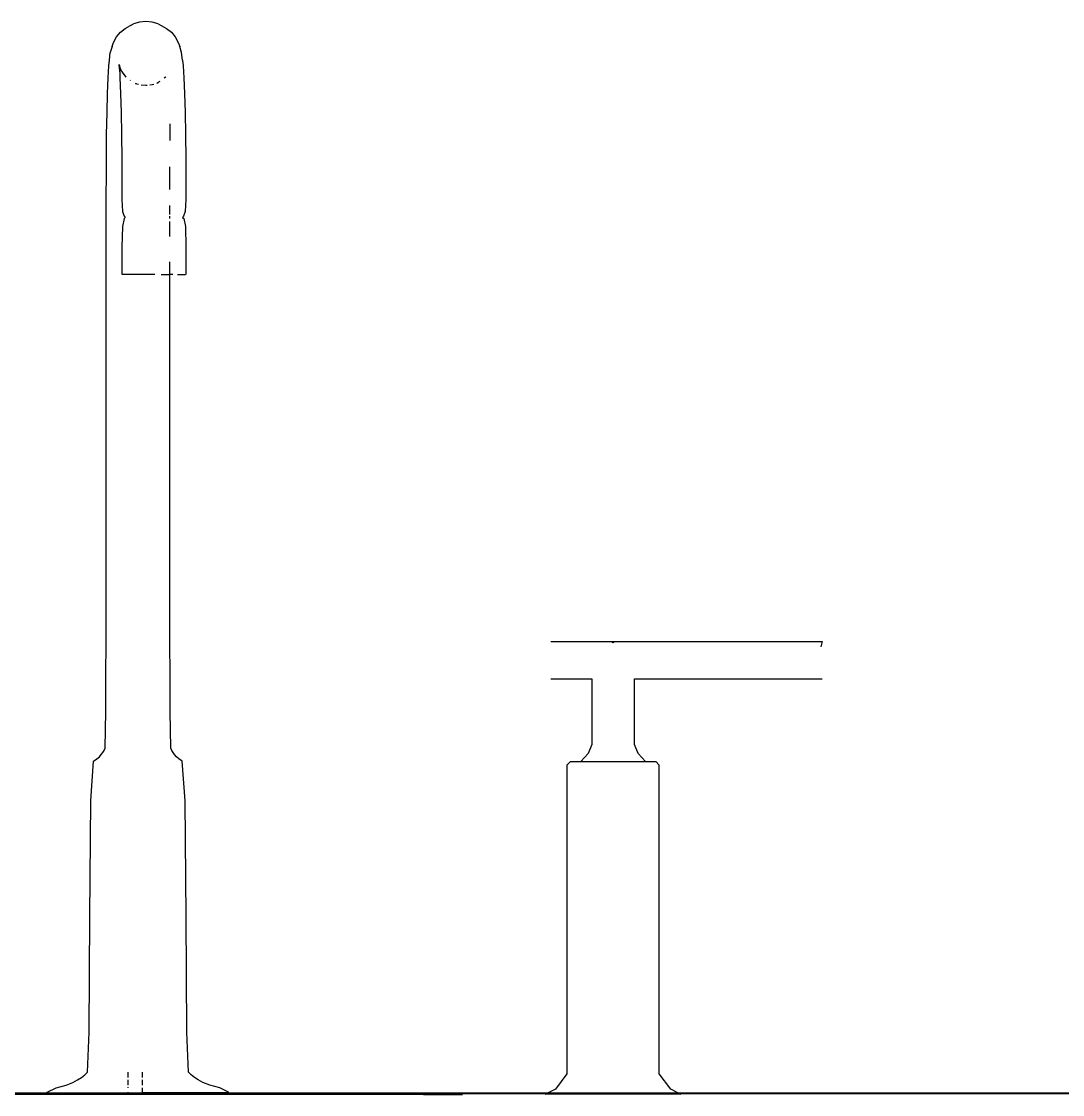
# Model space of a CAD drawing. Header units: inches. Extents: x 7263 to 14962, y 1317 to 2926.
# Drawn here: x 7430.1997 to 7430.4776, y 1507.8479 to 1508.1343 of the extents above; entities that cross this region are included whole.
import ezdxf

# ---------------------------------------------------------------- set-up
doc = ezdxf.new("R2010")
doc.units = ezdxf.units.IN
doc.header["$MEASUREMENT"] = 0

msp = doc.modelspace()

# ---------------------------------------------------------------- linework, layer by layer
for p, q in [((7430.22737, 1508.13242), (7430.22816, 1508.13282)), ((7430.22882, 1508.13319), (7430.22816, 1508.13282)), ((7430.22882, 1508.13319), (7430.22961, 1508.13361)), ((7430.23122, 1508.13409), (7430.22961, 1508.13361)), ((7430.2329, 1508.13427), (7430.23122, 1508.13409)), ((7430.23458, 1508.13409), (7430.2329, 1508.13427)), ((7430.23619, 1508.13361), (7430.23458, 1508.13409)), ((7430.23619, 1508.13361), (7430.23699, 1508.13321)), ((7430.23699, 1508.13321), (7430.23844, 1508.13243)), ((7430.2243, 1508.12868), (7430.22508, 1508.13012)), ((7430.22508, 1508.13012), (7430.22611, 1508.13138)), ((7430.22611, 1508.13138), (7430.22737, 1508.13242)), ((7430.23844, 1508.13243), (7430.2397, 1508.13139)), ((7430.2397, 1508.13139), (7430.24074, 1508.13013)), ((7430.24074, 1508.13013), (7430.24152, 1508.12869)), ((7430.22388, 1508.12756), (7430.2234, 1508.126)), ((7430.22388, 1508.12756), (7430.2243, 1508.12868)), ((7430.24152, 1508.12869), (7430.24196, 1508.12758)), ((7430.24244, 1508.12601), (7430.24196, 1508.12758)), ((7430.22303, 1508.1224), (7430.22318, 1508.12395)), ((7430.22318, 1508.12395), (7430.2234, 1508.126)), ((7430.24268, 1508.12396), (7430.24244, 1508.12601)), ((7430.24268, 1508.12396), (7430.24282, 1508.12241)), ((7430.22284, 1508.11925), (7430.22303, 1508.1224)), ((7430.22575, 1508.12274), (7430.22606, 1508.12172)), ((7430.2258, 1508.12241), (7430.22575, 1508.12274)), ((7430.22584, 1508.12213), (7430.2258, 1508.12241)), ((7430.22584, 1508.12213), (7430.22582, 1508.12207)), ((7430.22595, 1508.12085), (7430.22582, 1508.12207)), ((7430.22582, 1508.12207), (7430.22615, 1508.12145)), ((7430.22606, 1508.12172), (7430.22584, 1508.12213)), ((7430.22614, 1508.12158), (7430.22606, 1508.12172)), ((7430.22614, 1508.12158), (7430.22615, 1508.12145)), ((7430.22615, 1508.12145), (7430.22615, 1508.12137)), ((7430.22662, 1508.12069), (7430.22624, 1508.12139)), ((7430.24282, 1508.12241), (7430.24303, 1508.11925)), ((7430.22267, 1508.11506), (7430.22284, 1508.11925)), ((7430.22595, 1508.12085), (7430.22599, 1508.11925)), ((7430.22599, 1508.11925), (7430.22616, 1508.11506)), ((7430.22766, 1508.11943), (7430.22662, 1508.12069)), ((7430.22881, 1508.11848), (7430.22869, 1508.11859)), ((7430.23664, 1508.11826), (7430.23582, 1508.11782)), ((7430.23813, 1508.11942), (7430.23782, 1508.11917)), ((7430.2382, 1508.11951), (7430.23813, 1508.11942)), ((7430.24303, 1508.11925), (7430.2432, 1508.11506)), ((7430.23038, 1508.11761), (7430.23014, 1508.11774)), ((7430.23014, 1508.11774), (7430.23095, 1508.11749)), ((7430.23015, 1508.1177), (7430.23038, 1508.11761)), ((7430.23165, 1508.11736), (7430.2329, 1508.11723)), ((7430.2329, 1508.11723), (7430.23328, 1508.11727)), ((7430.234, 1508.11734), (7430.23458, 1508.1174)), ((7430.23458, 1508.1174), (7430.23498, 1508.11752)), ((7430.23583, 1508.11778), (7430.23619, 1508.11789)), ((7430.22254, 1508.10996), (7430.22267, 1508.11506)), ((7430.22616, 1508.11506), (7430.22629, 1508.10996)), ((7430.2432, 1508.11506), (7430.24335, 1508.10996)), ((7430.22243, 1508.1041), (7430.22254, 1508.10996)), ((7430.22629, 1508.10996), (7430.22639, 1508.1041)), ((7430.24335, 1508.10996), (7430.24346, 1508.1041)), ((7430.23935, 1508.1041), (7430.2394, 1508.10696)), ((7430.22237, 1508.09761), (7430.22243, 1508.1041)), ((7430.22639, 1508.1041), (7430.22645, 1508.09762)), ((7430.23934, 1508.10252), (7430.23935, 1508.1041)), ((7430.24346, 1508.1041), (7430.24353, 1508.09762)), ((7430.22232, 1508.08317), (7430.22237, 1508.09761)), ((7430.22645, 1508.09762), (7430.22648, 1508.0915)), ((7430.23929, 1508.08944), (7430.2393, 1508.0955)), ((7430.24353, 1508.09762), (7430.24356, 1508.0915)), ((7430.22648, 1508.0915), (7430.22649, 1508.08674)), ((7430.24356, 1508.0915), (7430.24358, 1508.08674)), ((7430.22649, 1508.08674), (7430.22664, 1508.08359)), ((7430.24358, 1508.08674), (7430.24343, 1508.08359)), ((7430.23928, 1508.08277), (7430.23929, 1508.08516)), ((7430.22227, 1507.97825), (7430.22232, 1508.08317)), ((7430.22708, 1508.08164), (7430.22662, 1508.07958)), ((7430.22664, 1508.08359), (7430.22709, 1508.08231)), ((7430.22739, 1508.08197), (7430.22708, 1508.08164)), ((7430.22709, 1508.08231), (7430.22739, 1508.08197)), ((7430.23928, 1508.08164), (7430.23928, 1508.08231)), ((7430.24298, 1508.08231), (7430.24268, 1508.08197)), ((7430.24268, 1508.08197), (7430.24299, 1508.08164)), ((7430.24343, 1508.08359), (7430.24298, 1508.08231)), ((7430.24299, 1508.08164), (7430.24344, 1508.07958)), ((7430.22662, 1508.07958), (7430.22647, 1508.07402)), ((7430.23929, 1508.07687), (7430.23929, 1508.0809)), ((7430.24344, 1508.07958), (7430.2436, 1508.07402)), ((7430.22647, 1508.07402), (7430.22647, 1508.06672)), ((7430.2436, 1508.07402), (7430.2436, 1508.06672)), ((7430.23929, 1508.06672), (7430.23929, 1508.07012)), ((7430.23532, 1508.06672), (7430.22658, 1508.06672)), ((7430.23701, 1508.06672), (7430.23929, 1508.06672)), ((7430.23931, 1507.97825), (7430.23929, 1508.06672)), ((7430.24006, 1508.06672), (7430.23929, 1508.06672)), ((7430.2413, 1508.06672), (7430.24348, 1508.06672)), ((7430.22217, 1507.95007), (7430.22227, 1507.97825)), ((7430.23939, 1507.95007), (7430.23931, 1507.97825)), ((7430.34101, 1507.96879), (7430.41339, 1507.96879)), ((7430.35754, 1507.96864), (7430.35736, 1507.96846)), ((7430.35784, 1507.96845), (7430.35765, 1507.96864)), ((7430.41339, 1507.96879), (7430.41308, 1507.96733)), ((7430.34101, 1507.9588), (7430.35189, 1507.9588)), ((7430.35189, 1507.9588), (7430.35189, 1507.94132)), ((7430.36329, 1507.94132), (7430.36329, 1507.9588)), ((7430.36329, 1507.9588), (7430.41339, 1507.9588)), ((7430.22199, 1507.94029), (7430.22217, 1507.95007)), ((7430.23957, 1507.94029), (7430.23939, 1507.95007)), ((7430.35189, 1507.94132), (7430.35094, 1507.93886)), ((7430.36425, 1507.93886), (7430.36329, 1507.94132)), ((7430.21983, 1507.93745), (7430.2205, 1507.93802)), ((7430.2205, 1507.93802), (7430.221, 1507.93859)), ((7430.221, 1507.93859), (7430.22141, 1507.93916)), ((7430.22141, 1507.93916), (7430.22173, 1507.93973)), ((7430.22173, 1507.93973), (7430.22199, 1507.94029)), ((7430.23983, 1507.93973), (7430.23957, 1507.94029)), ((7430.24015, 1507.93916), (7430.23983, 1507.93973)), ((7430.24056, 1507.93859), (7430.24015, 1507.93916)), ((7430.24106, 1507.93802), (7430.24056, 1507.93859)), ((7430.24173, 1507.93745), (7430.24106, 1507.93802)), ((7430.35094, 1507.93886), (7430.34898, 1507.93673)), ((7430.36621, 1507.93673), (7430.36425, 1507.93886)), ((7430.21818, 1507.92623), (7430.21894, 1507.93689)), ((7430.21894, 1507.93689), (7430.21983, 1507.93745)), ((7430.24262, 1507.93689), (7430.24173, 1507.93745)), ((7430.24338, 1507.92623), (7430.24262, 1507.93689)), ((7430.34622, 1507.93673), (7430.34527, 1507.93578)), ((7430.34527, 1507.93578), (7430.34527, 1507.85338)), ((7430.34622, 1507.93673), (7430.34898, 1507.93673)), ((7430.34898, 1507.93673), (7430.36621, 1507.93673)), ((7430.36621, 1507.93673), (7430.36897, 1507.93673)), ((7430.36991, 1507.93578), (7430.36897, 1507.93673)), ((7430.36991, 1507.85338), (7430.36991, 1507.93578)), ((7430.21793, 1507.89541), (7430.21818, 1507.92623)), ((7430.24363, 1507.89541), (7430.24338, 1507.92623)), ((7430.21777, 1507.86457), (7430.21793, 1507.89541)), ((7430.24379, 1507.86457), (7430.24363, 1507.89541)), ((7430.21729, 1507.85383), (7430.21777, 1507.86457)), ((7430.24427, 1507.85383), (7430.24379, 1507.86457)), ((7430.21469, 1507.85178), (7430.21572, 1507.85247)), ((7430.21572, 1507.85247), (7430.21657, 1507.85315)), ((7430.21657, 1507.85315), (7430.21729, 1507.85383)), ((7430.22813, 1507.85247), (7430.22813, 1507.85383)), ((7430.23189, 1507.85383), (7430.23189, 1507.85247)), ((7430.24499, 1507.85315), (7430.24427, 1507.85383)), ((7430.24584, 1507.85247), (7430.24499, 1507.85315)), ((7430.24687, 1507.85178), (7430.24584, 1507.85247)), ((7430.34527, 1507.85338), (7430.3422, 1507.84929)), ((7430.37298, 1507.84929), (7430.36991, 1507.85338)), ((7430.20659, 1507.8485), (7430.20892, 1507.8497)), ((7430.20892, 1507.8497), (7430.2116, 1507.85041)), ((7430.2116, 1507.85041), (7430.21342, 1507.8511)), ((7430.21342, 1507.8511), (7430.21469, 1507.85178)), ((7430.22813, 1507.85041), (7430.22813, 1507.85178)), ((7430.22813, 1507.8497), (7430.22813, 1507.84986)), ((7430.23189, 1507.85178), (7430.23189, 1507.85041)), ((7430.23189, 1507.8497), (7430.23189, 1507.84858)), ((7430.24814, 1507.8511), (7430.24687, 1507.85178)), ((7430.24996, 1507.85041), (7430.24814, 1507.8511)), ((7430.25264, 1507.8497), (7430.24996, 1507.85041)), ((7430.25497, 1507.8485), (7430.25264, 1507.8497)), ((7430.3422, 1507.84929), (7430.34027, 1507.84832)), ((7430.37491, 1507.84832), (7430.37298, 1507.84929)), ((7430.12099, 1507.84832), (7430.20652, 1507.84832)), ((7430.20643, 1507.84805), (7430.12154, 1507.84805)), ((7430.20637, 1507.84788), (7430.1442, 1507.84788)), ((7430.20648, 1507.84821), (7430.19302, 1507.84821)), ((7430.20637, 1507.84788), (7430.20643, 1507.84805)), ((7430.25519, 1507.84788), (7430.20637, 1507.84788)), ((7430.20643, 1507.84805), (7430.20648, 1507.84821)), ((7430.20643, 1507.84805), (7430.22568, 1507.84805)), ((7430.20648, 1507.84821), (7430.20652, 1507.84832)), ((7430.20648, 1507.84821), (7430.22813, 1507.84821)), ((7430.20652, 1507.84832), (7430.20659, 1507.8485)), ((7430.20652, 1507.84832), (7430.22813, 1507.84832)), ((7430.22568, 1507.84805), (7430.22813, 1507.84806)), ((7430.22813, 1507.84832), (7430.22813, 1507.8485)), ((7430.22813, 1507.84821), (7430.22813, 1507.84832)), ((7430.22813, 1507.84832), (7430.23189, 1507.84832)), ((7430.22813, 1507.84806), (7430.22813, 1507.84821)), ((7430.23189, 1507.84821), (7430.22813, 1507.84821)), ((7430.22813, 1507.84806), (7430.22983, 1507.84805)), ((7430.23189, 1507.84806), (7430.22983, 1507.84805)), ((7430.23189, 1507.8485), (7430.23189, 1507.84832)), ((7430.23189, 1507.84832), (7430.23189, 1507.84821)), ((7430.25504, 1507.84832), (7430.23189, 1507.84832)), ((7430.23189, 1507.84821), (7430.23189, 1507.84806)), ((7430.23189, 1507.84821), (7430.25508, 1507.84821)), ((7430.25513, 1507.84805), (7430.23189, 1507.84806)), ((7430.25504, 1507.84832), (7430.25497, 1507.8485)), ((7430.25508, 1507.84821), (7430.25504, 1507.84832)), ((7430.25504, 1507.84832), (7430.34027, 1507.84832)), ((7430.25513, 1507.84805), (7430.25508, 1507.84821)), ((7430.29553, 1507.84821), (7430.25508, 1507.84821)), ((7430.25519, 1507.84788), (7430.25513, 1507.84805)), ((7430.25513, 1507.84805), (7430.29589, 1507.84805)), ((7430.29589, 1507.84788), (7430.25519, 1507.84788)), ((7430.29553, 1507.84821), (7430.29586, 1507.84825)), ((7430.29831, 1507.84821), (7430.29586, 1507.84825)), ((7430.29589, 1507.84788), (7430.29589, 1507.84805)), ((7430.29589, 1507.84805), (7430.307, 1507.84805)), ((7430.307, 1507.84788), (7430.29589, 1507.84788)), ((7430.30049, 1507.84825), (7430.29831, 1507.84821)), ((7430.30049, 1507.84825), (7430.30155, 1507.84821)), ((7430.30155, 1507.84821), (7430.30425, 1507.84825)), ((7430.30425, 1507.84825), (7430.30552, 1507.84821)), ((7430.30552, 1507.84821), (7430.30699, 1507.84825)), ((7430.30699, 1507.84825), (7430.30906, 1507.84821)), ((7430.307, 1507.84805), (7430.307, 1507.84788)), ((7430.33973, 1507.84805), (7430.307, 1507.84805)), ((7430.307, 1507.84788), (7430.31745, 1507.84788)), ((7430.30906, 1507.84821), (7430.30973, 1507.84825)), ((7430.30973, 1507.84825), (7430.31143, 1507.84821)), ((7430.31143, 1507.84821), (7430.31207, 1507.84825)), ((7430.31672, 1507.84825), (7430.31207, 1507.84825)), ((7430.31745, 1507.84821), (7430.31672, 1507.84825)), ((7430.31945, 1507.84821), (7430.31745, 1507.84821)), ((7430.31945, 1507.84821), (7430.31951, 1507.84825)), ((7430.32313, 1507.84825), (7430.31951, 1507.84825)), ((7430.32496, 1507.84821), (7430.32313, 1507.84825)), ((7430.33349, 1507.84825), (7430.32496, 1507.84821)), ((7430.33378, 1507.84821), (7430.33349, 1507.84825)), ((7430.33378, 1507.84821), (7430.334, 1507.84825)), ((7430.334, 1507.84825), (7430.33536, 1507.84821)), ((7430.34006, 1507.84821), (7430.33536, 1507.84821)), ((7430.33973, 1507.84805), (7430.3394, 1507.84788)), ((7430.34006, 1507.84821), (7430.33973, 1507.84805)), ((7430.33973, 1507.84805), (7430.37545, 1507.84805)), ((7430.34014, 1507.84825), (7430.34006, 1507.84821)), ((7430.34027, 1507.84832), (7430.34014, 1507.84825)), ((7430.34826, 1507.84825), (7430.34014, 1507.84825)), ((7430.34027, 1507.84832), (7430.37491, 1507.84832)), ((7430.34969, 1507.84821), (7430.34826, 1507.84825)), ((7430.34969, 1507.84821), (7430.35355, 1507.84825)), ((7430.35355, 1507.84825), (7430.3679, 1507.84825)), ((7430.3679, 1507.84825), (7430.37078, 1507.84821)), ((7430.37078, 1507.84821), (7430.37149, 1507.84825)), ((7430.37505, 1507.84825), (7430.37149, 1507.84825)), ((7430.37505, 1507.84825), (7430.37491, 1507.84832)), ((7430.37491, 1507.84832), (7430.69563, 1507.84832)), ((7430.37513, 1507.84821), (7430.37505, 1507.84825)), ((7430.38111, 1507.84825), (7430.37513, 1507.84821)), ((7430.37545, 1507.84805), (7430.37513, 1507.84821)), ((7430.37579, 1507.84788), (7430.37545, 1507.84805)), ((7430.69485, 1507.84805), (7430.37545, 1507.84805)), ((7430.38583, 1507.84825), (7430.38111, 1507.84825)), ((7430.38583, 1507.84825), (7430.38669, 1507.84821)), ((7430.38669, 1507.84821), (7430.39544, 1507.84825)), ((7430.65798, 1507.84821), (7430.39544, 1507.84825))]:
    msp.add_line(p, q)

doc.saveas('drawing.dxf')
